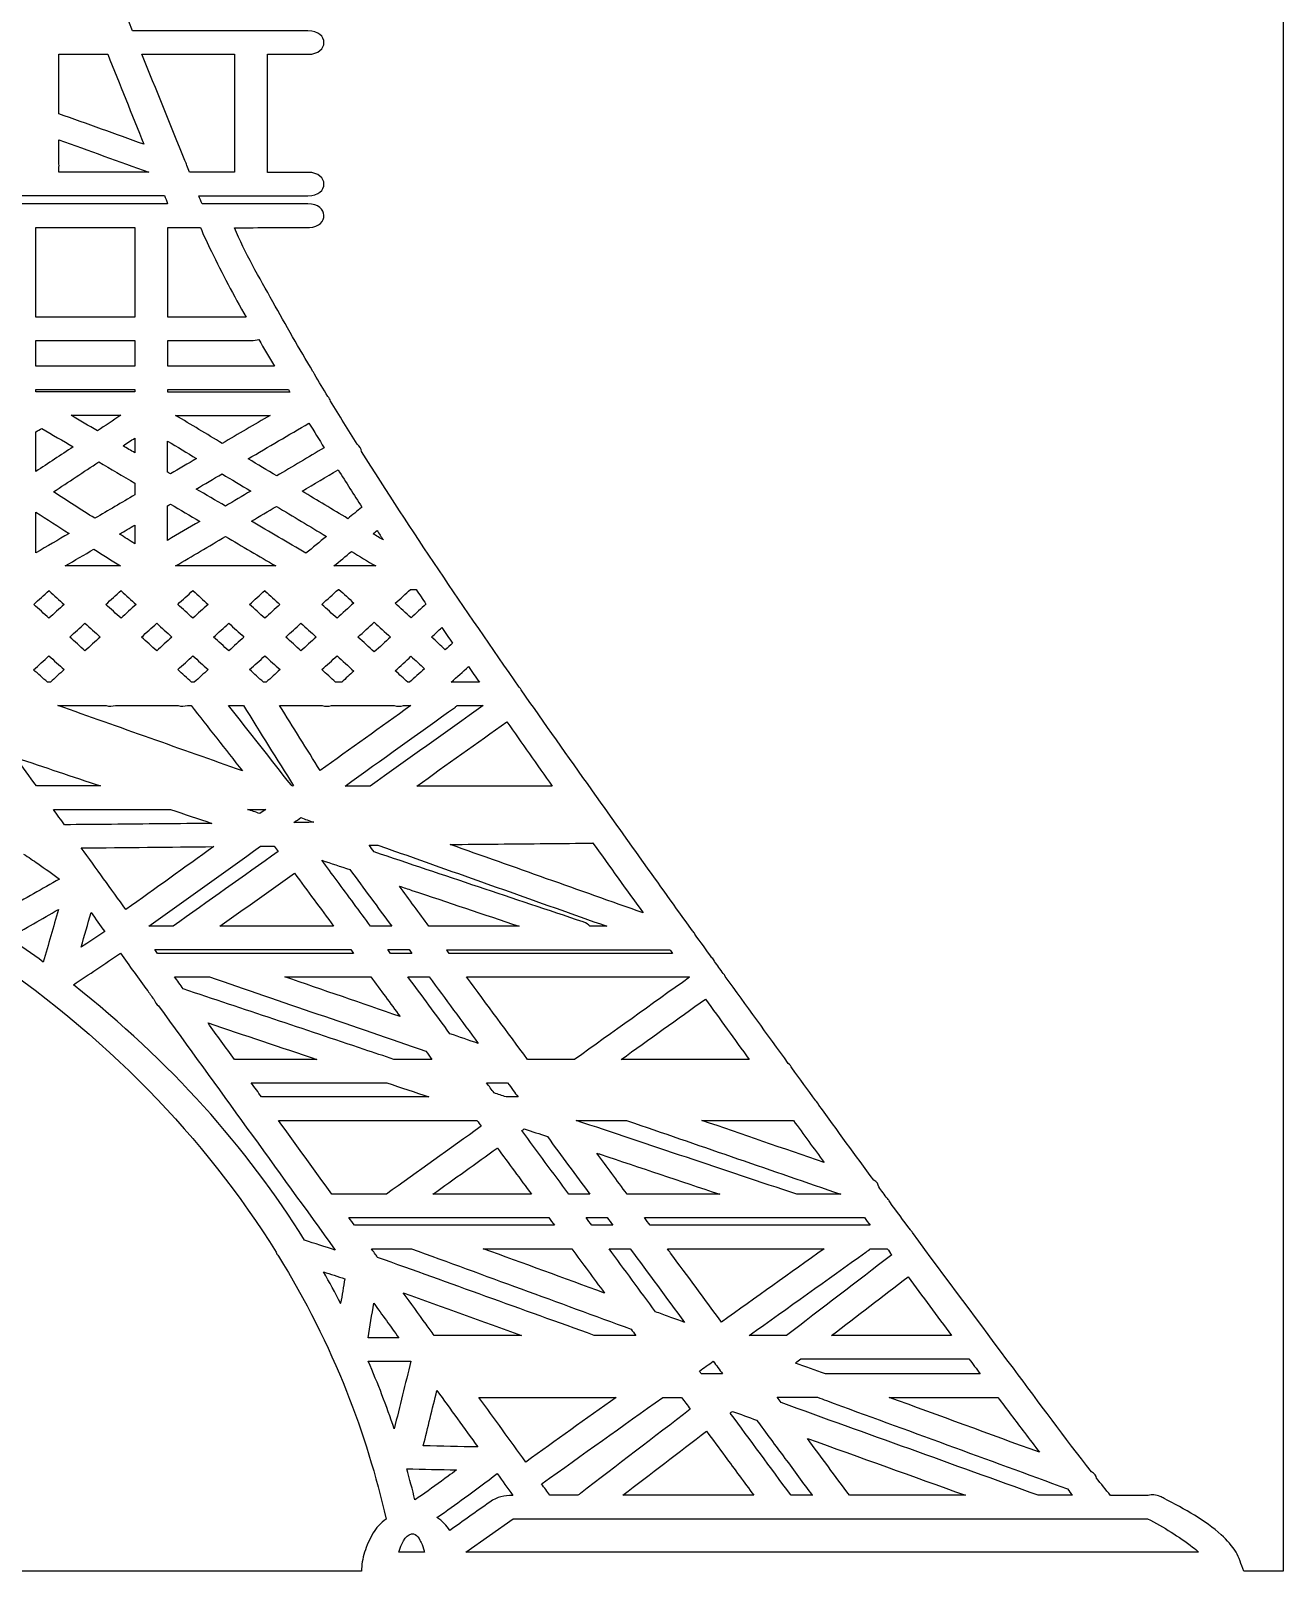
# Model space of a CAD drawing. Header units: millimetres. Extents: x 12.1 to 56.7, y 223.2 to 289.8.
# Drawn here: x 43.96 to 56.72, y 223.18 to 238.88 of the extents above; entities that cross this region are included whole.
import ezdxf

# ---------------------------------------------------------------- set-up
doc = ezdxf.new("R2010")
doc.units = ezdxf.units.MM
doc.layers.get('0').update_dxf_attribs({"linetype": 'CONTINUOUS'})

msp = doc.modelspace()

# ---------------------------------------------------------------- linework, layer by layer
at = {"color": 7}
for p, q in [((56.724161, 289.84742), (56.724161, 223.184207)), ((46.788186, 238.882932), (45.00119, 238.882932)), ((44.250353, 238.038303), (44.250353, 238.645025)), ((44.250353, 238.645025), (44.513104, 238.645025)), ((44.513104, 238.645025), (44.74744, 238.645025)), ((44.74744, 238.645025), (44.74744, 238.645025)), ((45.096107, 238.644732), (46.038995, 238.644732)), ((45.096107, 238.644732), (45.096107, 238.644732)), ((46.038995, 238.644732), (46.039566, 238.645067)), ((46.039566, 238.645067), (46.039566, 237.442056)), ((46.37641, 237.441048), (46.37641, 238.644081)), ((46.37641, 238.644081), (46.788186, 238.644081)), ((44.249815, 237.525354), (44.249815, 237.772266)), ((44.249815, 237.772266), (44.249815, 237.772266)), ((44.249815, 237.443106), (44.249815, 237.493655)), ((45.167009, 237.443106), (44.249815, 237.443106)), ((46.039566, 237.442056), (45.579861, 237.442056)), ((46.788186, 237.441048), (46.37641, 237.441048)), ((43.060903, 237.204569), (44.512566, 237.204569)), ((45.358354, 237.121901), (43.094355, 237.121901)), ((44.512566, 237.204569), (45.325439, 237.204569)), ((44.512566, 237.204569), (44.512566, 237.204569)), ((45.676289, 237.202533), (46.788186, 237.202533)), ((46.788186, 237.119886), (45.70917, 237.119886)), ((44.01605, 236.878515), (44.490231, 236.878515)), ((44.01605, 236.865605), (44.01605, 236.878515)), ((44.01605, 236.878515), (44.01605, 236.878515)), ((44.01605, 235.965241), (44.01605, 236.865605)), ((44.490231, 236.878515), (45.024735, 236.878515)), ((45.024735, 236.878515), (45.024735, 235.965241)), ((45.361142, 236.864954), (45.361142, 236.877843)), ((45.361142, 236.877843), (45.692545, 236.877843)), ((45.361142, 235.96459), (45.361142, 236.864954)), ((45.692545, 236.877843), (45.692545, 236.877486)), ((45.804155, 236.636179), (45.804155, 236.636179)), ((45.024735, 235.965241), (44.01605, 235.965241)), ((46.157288, 235.96459), (45.361142, 235.96459)), ((44.016083, 235.72641), (44.58404, 235.72641)), ((44.016083, 235.465559), (44.016083, 235.72641)), ((44.016083, 235.72641), (44.016083, 235.72641)), ((44.58404, 235.72641), (45.024768, 235.72641)), ((45.024768, 235.72641), (45.024768, 235.465559)), ((45.361646, 235.725759), (46.207467, 235.725759)), ((45.361646, 235.464908), (45.361646, 235.725759)), ((45.361646, 235.725759), (45.361646, 235.725759)), ((46.286094, 235.739006), (46.286195, 235.738628)), ((45.024768, 235.465559), (44.016083, 235.465559)), ((46.446808, 235.464908), (45.361646, 235.464908)), ((44.01605, 235.203028), (44.01605, 235.227421)), ((44.01605, 235.227421), (44.657024, 235.227421)), ((45.024735, 235.203028), (44.01605, 235.203028)), ((44.657024, 235.227421), (45.024735, 235.227421)), ((44.657024, 235.227421), (44.657024, 235.227421)), ((45.024735, 235.227421), (45.024735, 235.203028)), ((45.361713, 235.226686), (46.590225, 235.226686)), ((45.361713, 235.202293), (45.361713, 235.226686)), ((45.361713, 235.226686), (45.361713, 235.226686)), ((46.604768, 235.202293), (45.361713, 235.202293)), ((44.373617, 234.964869), (44.492448, 234.964869)), ((44.492448, 234.964869), (44.881352, 234.964869)), ((44.492448, 234.964869), (44.492448, 234.964869)), ((45.439232, 234.964491), (46.403313, 234.964491)), ((45.439232, 234.964491), (45.439232, 234.964491)), ((46.798363, 234.884972), (46.798363, 234.884972)), ((44.015949, 234.391881), (44.015949, 234.797412)), ((44.076876, 234.83058), (44.076876, 234.83058)), ((44.643086, 234.806859), (44.642548, 234.806859)), ((45.024164, 234.733281), (45.024164, 234.582303)), ((44.903653, 234.653426), (44.903653, 234.653426)), ((45.358388, 234.384639), (45.358388, 234.701624)), ((45.358388, 234.701624), (45.358388, 234.701624)), ((47.095138, 234.40899), (47.095138, 234.40899)), ((45.024164, 234.274072), (45.024164, 234.154478)), ((45.912338, 234.368223), (45.912338, 234.368223)), ((44.194565, 234.184119), (44.194565, 234.184119)), ((44.015512, 233.562702), (44.015512, 233.977638)), ((44.015512, 233.977638), (44.015512, 233.977638)), ((45.358388, 233.690336), (45.358388, 234.043239)), ((45.386231, 234.059614), (45.386231, 234.059614)), ((46.466389, 234.036942), (46.466389, 234.036942)), ((45.024164, 233.845827), (45.024164, 233.682275)), ((45.024164, 233.845827), (45.024164, 233.845827)), ((47.491834, 233.791813), (47.491834, 233.791813)), ((45.024164, 233.682275), (45.024164, 233.65509)), ((45.947537, 233.730411), (45.947537, 233.730411)), ((44.496411, 233.429128), (44.313966, 233.429128)), ((44.313966, 233.429128), (44.313966, 233.429128)), ((44.496948, 233.429128), (44.496411, 233.429128)), ((44.876347, 233.429128), (44.496948, 233.429128)), ((46.459672, 233.429128), (45.439769, 233.429128)), ((47.477895, 233.429128), (47.05218, 233.429128)), ((47.05218, 233.429128), (47.05218, 233.429128)), ((44.15332, 233.174238), (44.15332, 233.174238)), ((46.352597, 233.174238), (46.352597, 233.174238)), ((47.097892, 233.190654), (47.104072, 233.190654)), ((47.097892, 233.190654), (47.097892, 233.190654)), ((47.832675, 233.190318), (47.889639, 233.190318)), ((47.832675, 233.190318), (47.832675, 233.190318)), ((44.727859, 233.037557), (44.727859, 233.037557)), ((45.460459, 233.037892), (45.460459, 233.037892)), ((44.515892, 232.845749), (44.515892, 232.845749)), ((44.882628, 232.897537), (44.882628, 232.897537)), ((44.882628, 232.897537), (44.882628, 232.897537)), ((44.883031, 232.897348), (44.883031, 232.897348)), ((45.246711, 232.845413), (45.246711, 232.845413)), ((45.981024, 232.845413), (45.981024, 232.845413)), ((46.716848, 232.845749), (46.716848, 232.845749)), ((47.463923, 232.856539), (47.463923, 232.856539)), ((48.151852, 232.801833), (48.151852, 232.801833)), ((44.148819, 232.513439), (44.148819, 232.513439)), ((45.615765, 232.51325), (45.615765, 232.51325)), ((46.348667, 232.513082), (46.348667, 232.513082)), ((47.084021, 232.513439), (47.084021, 232.513439)), ((47.837377, 232.509493), (47.837377, 232.509493)), ((48.423537, 232.404657), (48.423537, 232.404657)), ((44.163362, 232.245639), (44.133772, 232.245639)), ((45.630073, 232.245639), (45.601625, 232.245639)), ((46.334728, 232.245303), (46.334191, 232.245303)), ((46.362673, 232.245303), (46.334728, 232.245303)), ((47.131983, 232.245639), (47.069511, 232.245639)), ((47.823203, 232.245324), (47.804831, 232.245324)), ((48.534039, 232.244925), (48.247273, 232.244925)), ((44.240881, 232.007145), (44.731251, 232.007145)), ((44.825597, 232.007145), (45.464388, 232.007145)), ((45.559238, 232.007145), (45.596654, 232.007145)), ((45.596654, 232.007145), (45.596654, 232.007145)), ((45.979848, 232.006767), (46.129948, 232.006767)), ((46.129948, 232.006767), (46.129948, 232.006767)), ((46.499338, 232.006431), (46.933954, 232.006431)), ((47.028804, 232.006431), (47.667595, 232.006431)), ((47.028804, 232.006431), (47.028804, 232.006431)), ((47.76184, 232.006431), (47.836067, 232.006431)), ((48.30867, 232.006116), (48.572563, 232.006116)), ((48.814591, 231.841179), (48.814591, 231.841179)), ((44.528789, 231.186993), (44.021625, 231.186993)), ((44.67496, 231.186993), (44.528789, 231.186993)), ((46.623073, 231.186951), (46.623073, 231.186951)), ((47.422107, 231.1863), (47.16604, 231.1863)), ((47.16604, 231.1863), (47.16604, 231.1863)), ((47.422746, 231.1863), (47.422107, 231.1863)), ((49.27658, 231.1863), (47.896255, 231.1863)), ((44.194565, 230.947427), (45.387407, 230.947427)), ((44.194565, 230.947427), (44.194565, 230.947427)), ((46.170689, 230.948477), (46.357064, 230.948477)), ((46.170689, 230.948477), (46.170689, 230.948477)), ((46.645475, 230.814902), (46.645475, 230.814902)), ((44.478543, 230.555793), (44.478543, 230.555793)), ((46.305676, 230.572881), (46.30628, 230.573259)), ((47.461035, 230.515236), (47.461035, 230.515236)), ((47.461035, 230.515236), (47.461035, 230.515236)), ((47.461136, 230.515383), (47.461136, 230.515383)), ((47.727816, 230.503858), (47.727816, 230.503858)), ((49.691715, 230.604684), (49.692253, 230.604684)), ((49.692253, 230.604684), (49.691715, 230.604684)), ((49.691715, 230.604642), (49.691715, 230.604642)), ((46.928849, 230.430993), (46.928849, 230.430993)), ((46.650043, 230.29872), (46.650043, 230.29872)), ((47.847218, 230.123413), (47.847218, 230.123413)), ((44.578431, 229.896443), (44.578431, 229.896443)), ((45.414109, 229.757242), (45.167479, 229.757242)), ((47.049393, 229.757305), (45.891178, 229.757305)), ((47.641397, 229.757284), (47.426541, 229.757284)), ((48.940173, 229.757284), (48.020729, 229.757284)), ((49.833923, 229.757284), (49.66095, 229.757284)), ((45.226693, 229.519104), (45.478361, 229.519104)), ((45.753976, 229.480751), (45.254033, 229.480751)), ((45.478361, 229.519104), (45.478898, 229.519104)), ((45.501233, 229.519104), (47.223474, 229.519104)), ((45.501233, 229.519104), (45.501233, 229.519104)), ((47.251385, 229.480751), (45.753976, 229.480751)), ((47.602302, 229.519104), (47.817695, 229.519104)), ((47.602302, 229.519104), (47.602302, 229.519104)), ((47.845606, 229.480751), (47.630246, 229.480751)), ((48.200352, 229.518433), (49.974518, 229.518433)), ((48.200352, 229.518433), (48.200352, 229.518433)), ((50.501263, 229.480079), (48.228263, 229.480079)), ((49.974518, 229.518433), (50.473822, 229.518433)), ((45.428182, 229.242949), (45.78464, 229.242949)), ((45.78464, 229.242949), (45.78464, 229.242949)), ((46.551197, 229.242236), (47.427717, 229.242236)), ((46.551197, 229.242236), (46.551197, 229.242236)), ((47.806578, 229.241879), (47.806511, 229.242236)), ((47.806511, 229.242236), (48.021871, 229.242236)), ((48.021871, 229.242236), (48.021871, 229.242236)), ((48.404023, 229.241543), (50.173722, 229.241543)), ((50.173722, 229.241543), (50.673027, 229.241543)), ((50.173722, 229.241543), (50.173722, 229.241543)), ((44.397665, 229.159966), (44.397665, 229.159966)), ((45.769526, 228.771859), (45.769526, 228.771859)), ((46.543371, 228.400482), (46.037886, 228.400482)), ((46.878132, 228.400482), (46.543371, 228.400482)), ((49.504804, 228.399433), (49.026088, 228.399433)), ((51.282832, 228.39979), (49.97838, 228.39979)), ((49.97838, 228.39979), (49.97838, 228.39979)), ((46.210826, 228.161631), (47.591117, 228.161631)), ((47.591117, 228.161631), (47.591117, 228.161631)), ((48.607762, 228.160917), (48.82245, 228.160917)), ((46.831245, 228.018295), (46.31461, 228.018295)), ((48.020729, 228.018295), (46.831245, 228.018295)), ((48.929055, 228.017623), (48.806866, 228.017623)), ((48.87938, 228.083875), (48.87938, 228.083875)), ((46.487583, 227.778708), (48.509453, 227.778708)), ((46.487583, 227.778708), (46.487583, 227.778708)), ((48.992031, 227.692954), (48.992031, 227.692954)), ((49.51928, 227.778708), (50.033127, 227.778708)), ((50.033127, 227.778708), (50.033127, 227.778708)), ((50.800825, 227.778771), (51.276686, 227.778771)), ((51.276686, 227.778771), (51.733637, 227.778771)), ((51.733637, 227.778771), (51.733637, 227.778771)), ((48.716987, 227.49699), (48.717558, 227.49699)), ((49.765876, 227.433488), (49.765876, 227.433488)), ((47.031827, 227.026635), (47.032129, 227.026236)), ((47.032129, 227.026236), (47.031827, 227.026635)), ((47.58665, 227.026551), (47.549268, 227.026551)), ((49.065116, 227.026257), (48.059757, 227.026257)), ((49.66095, 227.026572), (49.445657, 227.026572)), ((50.039811, 227.026551), (50.03924, 227.026551)), ((50.03924, 227.026551), (50.039811, 227.026551)), ((52.217894, 227.026236), (51.768198, 227.026236)), ((47.205001, 226.787699), (47.205639, 226.787699)), ((47.205639, 226.787699), (47.651406, 226.787699)), ((47.780246, 226.709586), (47.261965, 226.709586)), ((47.677033, 226.787699), (49.241952, 226.787699)), ((49.299419, 226.709586), (47.780246, 226.709586)), ((49.621384, 226.787699), (49.83671, 226.787699)), ((49.621384, 226.787699), (49.621384, 226.787699)), ((49.894782, 226.709586), (49.679389, 226.709586)), ((50.216109, 226.787384), (51.942313, 226.787384)), ((50.216109, 226.787384), (50.216109, 226.787384)), ((52.514736, 226.709272), (50.273644, 226.709272)), ((51.942313, 226.787384), (52.457874, 226.787384)), ((52.515341, 226.709272), (52.514736, 226.709272)), ((47.433796, 226.471113), (47.841609, 226.471113)), ((47.841609, 226.471113), (47.841609, 226.471113)), ((48.574175, 226.471113), (49.475214, 226.471113)), ((49.475214, 226.471113), (49.475214, 226.471113)), ((49.855183, 226.471113), (50.070577, 226.471113)), ((49.855183, 226.471113), (49.855183, 226.471113)), ((50.449908, 226.471134), (52.047205, 226.471134)), ((50.449908, 226.471134), (50.449908, 226.471134)), ((52.516886, 226.470735), (52.690464, 226.470735)), ((46.94618, 226.23499), (46.94618, 226.23499)), ((52.902465, 226.184126), (52.902465, 226.184126)), ((47.75959, 226.021267), (47.75959, 226.021267)), ((47.120765, 225.91387), (47.120933, 225.91473)), ((47.121369, 225.91387), (47.120765, 225.91387)), ((47.120933, 225.91473), (47.121369, 225.91387)), ((47.120933, 225.91473), (47.120933, 225.91473)), ((47.458885, 225.915633), (47.458885, 225.915633)), ((50.079948, 225.651276), (50.080586, 225.651276)), ((51.002247, 225.72351), (51.001642, 225.723489)), ((47.714382, 225.562394), (47.399739, 225.562394)), ((48.606553, 225.587144), (48.073158, 225.587144)), ((48.964725, 225.587144), (48.606553, 225.587144)), ((50.127406, 225.587123), (49.705654, 225.587123)), ((51.664448, 225.586808), (51.284445, 225.586808)), ((51.284445, 225.586808), (51.284445, 225.586808)), ((53.345444, 225.586808), (52.123011, 225.586808)), ((47.40256, 225.323479), (47.836067, 225.323479)), ((47.40256, 225.323479), (47.40256, 225.323479)), ((51.811189, 225.348271), (52.985559, 225.348271)), ((52.985559, 225.348271), (53.522884, 225.348271)), ((52.985559, 225.348271), (52.985559, 225.348271)), ((50.775702, 225.22343), (50.775702, 225.22343)), ((51.012255, 225.194817), (50.796929, 225.194817)), ((53.637516, 225.194502), (52.059431, 225.194502)), ((53.637516, 225.194502), (53.638322, 225.194502)), ((53.637785, 225.194166), (53.637516, 225.194502)), ((53.637516, 225.194502), (53.637516, 225.194502)), ((53.638322, 225.194502), (53.637785, 225.194166)), ((48.102177, 225.025723), (48.102177, 225.025723)), ((48.530109, 224.955965), (49.928235, 224.955965)), ((48.530109, 224.955965), (48.530109, 224.955965)), ((50.402484, 224.955965), (50.593829, 224.955965)), ((50.402484, 224.955965), (50.402484, 224.955965)), ((51.568523, 224.956322), (51.979124, 224.956322)), ((52.07122, 224.922524), (52.07122, 224.922524)), ((52.710481, 224.955944), (53.279009, 224.955944)), ((52.710481, 224.955944), (52.710481, 224.955944)), ((53.279009, 224.955944), (53.817979, 224.955944)), ((50.848788, 224.610766), (50.848788, 224.610766)), ((51.875945, 224.538217), (51.875945, 224.538217)), ((47.793714, 224.227886), (47.793714, 224.227886)), ((51.647654, 224.334233), (51.647654, 224.334233)), ((48.715375, 224.178743), (48.715375, 224.178743)), ((49.538861, 223.95763), (49.252633, 223.95763)), ((50.397983, 223.95763), (49.99635, 223.95763)), ((51.330257, 223.95763), (50.397983, 223.95763)), ((51.924982, 223.95763), (51.709051, 223.95763)), ((51.925184, 223.957672), (51.925486, 223.957294)), ((51.925486, 223.957294), (51.925184, 223.957672)), ((53.487181, 223.95763), (52.304381, 223.95763)), ((54.577851, 223.95763), (54.229185, 223.95763)), ((55.349479, 223.956559), (54.964539, 223.956559)), ((48.395627, 223.3774), (48.877096, 223.718778)), ((48.877096, 223.718778), (49.113717, 223.718778)), ((48.877096, 223.718778), (48.877096, 223.718778)), ((49.156104, 223.718778), (49.587999, 223.718778)), ((49.64822, 223.718778), (52.171108, 223.718778)), ((52.206844, 223.718778), (53.806895, 223.718778)), ((53.806895, 223.718778), (55.342258, 223.718778)), ((47.97552, 223.3774), (47.712769, 223.3774)), ((55.862218, 223.377421), (48.395627, 223.3774)), ((47.333404, 223.184228), (21.54329, 223.184228)), ((56.724161, 223.184207), (56.32189, 223.184207))]:
    msp.add_line(p, q, dxfattribs=at)
for points in [[(45.00119, 238.882932), (44.791977, 239.400752), (44.581655, 239.918592), (44.36962, 240.436055)], [(46.788186, 238.644081), (47.005226, 238.644081), (47.005226, 238.882932), (46.788186, 238.882932)], [(44.74744, 238.645025), (44.870705, 238.339229), (44.993465, 238.033412), (45.116192, 237.727259)], [(45.531831, 237.5606), (45.38734, 237.922194), (45.242244, 238.283473), (45.096107, 238.644732)], [(45.116192, 237.727259), (44.827814, 237.830835), (44.538764, 237.934391), (44.250353, 238.038303)], [(44.249815, 237.772266), (44.555558, 237.66277), (44.861233, 237.552938), (45.167009, 237.443106)], [(45.552487, 237.509672), (45.552487, 237.527474), (45.546341, 237.544919), (45.531831, 237.5606)], [(44.249815, 237.493655), (44.251998, 237.504109), (44.251998, 237.514942), (44.249815, 237.525354)], [(45.579861, 237.442056), (45.570926, 237.464392), (45.561992, 237.4874), (45.552487, 237.509672)], [(46.788186, 237.202533), (47.005226, 237.202533), (47.005226, 237.441048), (46.788186, 237.441048)], [(45.325439, 237.204569), (45.336019, 237.177006), (45.347203, 237.149464), (45.358354, 237.121901)], [(45.70917, 237.119886), (45.69802, 237.147428), (45.686835, 237.17497), (45.676289, 237.202533)], [(46.802159, 236.879628), (47.004688, 236.889746), (47.000188, 237.119886), (46.788186, 237.119886)], [(45.692545, 236.877486), (45.724889, 236.795889), (45.765664, 236.715698), (45.804155, 236.636179)], [(46.04007, 236.876458), (46.29392, 236.877507), (46.547771, 236.878557), (46.802159, 236.879628)], [(46.429477, 236.122894), (46.29392, 236.3684), (46.143282, 236.619826), (46.04007, 236.876458)], [(45.804155, 236.636179), (45.912876, 236.410238), (46.032311, 236.186354), (46.157288, 235.96459)], [(46.838433, 235.409824), (46.698341, 235.646954), (46.561676, 235.884378), (46.429477, 236.122894)], [(46.207467, 235.725759), (46.238132, 235.725759), (46.264397, 235.73063), (46.286094, 235.739006)], [(46.286195, 235.738628), (46.339162, 235.646912), (46.39327, 235.556246), (46.446808, 235.464908)], [(46.854588, 235.382597), (46.850658, 235.392022), (46.845654, 235.401448), (46.838433, 235.409824)], [(46.989608, 235.156298), (46.943862, 235.231619), (46.899191, 235.306919), (46.854588, 235.382597)], [(46.590225, 235.226686), (46.594759, 235.218688), (46.59973, 235.210333), (46.604768, 235.202293)], [(47.017518, 235.109926), (47.01248, 235.126678), (47.003546, 235.142695), (46.989608, 235.156298)], [(47.288666, 234.669842), (47.197175, 234.815949), (47.106793, 234.963084), (47.017518, 235.109926)], [(44.642548, 234.806859), (44.552736, 234.859172), (44.462891, 234.912157), (44.373617, 234.964869)], [(44.881352, 234.964869), (44.801549, 234.91222), (44.722351, 234.859571), (44.643086, 234.806859)], [(45.915126, 234.678218), (45.756092, 234.773754), (45.597695, 234.869311), (45.439232, 234.964491)], [(46.403313, 234.964491), (46.240349, 234.869311), (46.077486, 234.773754), (45.915126, 234.678218)], [(46.178482, 234.521635), (46.385545, 234.642971), (46.591904, 234.763993), (46.798363, 234.884972)], [(46.798363, 234.884972), (46.850255, 234.801611), (46.90161, 234.717578), (46.953434, 234.634259)], [(44.015949, 234.797412), (44.036639, 234.80858), (44.05669, 234.819748), (44.076876, 234.83058)], [(44.076876, 234.83058), (44.18338, 234.76817), (44.289381, 234.705739), (44.395952, 234.643328)], [(44.903653, 234.653426), (44.94379, 234.680296), (44.984598, 234.706788), (45.024164, 234.733281)], [(44.395952, 234.643328), (44.269296, 234.559631), (44.142639, 234.475578), (44.015949, 234.391881)], [(45.024164, 234.582303), (44.983994, 234.606025), (44.943253, 234.629725), (44.903653, 234.653426)], [(45.358388, 234.701624), (45.456563, 234.642656), (45.554737, 234.583416), (45.652946, 234.524427)], [(46.953434, 234.634259), (46.791646, 234.538723), (46.630395, 234.442473), (46.469177, 234.346936)], [(47.334412, 234.596599), (47.33327, 234.623113), (47.315402, 234.648891), (47.288666, 234.669842)], [(48.940643, 232.195404), (48.386054, 232.989064), (47.84265, 233.787237), (47.334412, 234.596599)], [(44.194565, 234.184119), (44.34799, 234.285933), (44.502557, 234.387746), (44.656856, 234.489727)], [(44.656856, 234.489727), (44.778911, 234.417975), (44.901571, 234.345824), (45.024164, 234.274072)], [(45.652946, 234.524427), (45.564209, 234.472471), (45.474968, 234.420158), (45.38687, 234.367887)], [(46.469177, 234.346936), (46.372144, 234.405169), (46.275582, 234.463402), (46.178482, 234.521635)], [(46.728536, 234.191404), (46.850692, 234.263933), (46.97352, 234.336482), (47.095138, 234.40899)], [(47.095138, 234.40899), (47.175512, 234.282406), (47.256356, 234.155486), (47.337838, 234.029238)], [(45.38687, 234.367887), (45.377398, 234.37345), (45.367859, 234.379013), (45.358388, 234.384639)], [(45.649016, 234.21374), (45.736611, 234.265003), (45.824743, 234.316623), (45.912338, 234.368223)], [(45.912338, 234.368223), (46.009438, 234.30999), (46.107076, 234.2514), (46.204176, 234.192495)], [(44.61635, 233.915291), (44.475755, 234.004529), (44.33516, 234.094503), (44.194565, 234.184119)], [(45.024164, 234.154478), (44.888573, 234.074644), (44.752478, 233.995125), (44.61635, 233.915291)], [(45.946395, 234.039398), (45.847112, 234.097631), (45.748367, 234.155528), (45.649016, 234.21374)], [(46.204176, 234.192495), (46.11826, 234.141589), (46.032311, 234.090325), (45.946395, 234.039398)], [(47.194388, 233.911386), (47.039283, 234.004844), (46.883674, 234.097967), (46.728536, 234.191404)], [(44.015512, 233.977638), (44.128734, 233.905466), (44.24199, 233.83363), (44.354708, 233.761458)], [(45.358388, 234.043239), (45.367322, 234.048467), (45.377398, 234.054386), (45.386231, 234.059614)], [(45.386231, 234.059614), (45.486119, 234.001381), (45.58547, 233.942791), (45.684719, 233.884243)], [(46.211397, 233.885251), (46.296741, 233.935842), (46.381582, 233.986413), (46.466389, 234.036942)], [(46.466389, 234.036942), (46.636004, 233.935108), (46.805585, 233.833315), (46.975232, 233.731124)], [(47.333337, 234.02611), (47.287021, 233.988092), (47.240738, 233.949403), (47.194388, 233.911386)], [(47.337838, 234.029238), (47.336696, 234.02823), (47.335084, 234.02718), (47.333337, 234.02611)], [(44.868488, 233.754804), (44.92038, 233.785117), (44.972272, 233.815829), (45.024164, 233.845827)], [(45.684719, 233.884243), (45.57536, 233.819691), (45.466572, 233.755224), (45.358388, 233.690336)], [(46.767094, 233.558861), (46.581828, 233.668), (46.396092, 233.776426), (46.211397, 233.885251)], [(47.450589, 233.757659), (47.464394, 233.768995), (47.478164, 233.780394), (47.491834, 233.791813)], [(47.491834, 233.791813), (47.513027, 233.75938), (47.534288, 233.726611), (47.556019, 233.694178)], [(44.354708, 233.761458), (44.24199, 233.695563), (44.128734, 233.62929), (44.015512, 233.562702)], [(45.024164, 233.65509), (44.972272, 233.688195), (44.919842, 233.721342), (44.868488, 233.754804)], [(45.439769, 233.429128), (45.60888, 233.529555), (45.777889, 233.629983), (45.947537, 233.730411)], [(45.947537, 233.730411), (46.11826, 233.629983), (46.288949, 233.529555), (46.459672, 233.429128)], [(46.975232, 233.731124), (46.90601, 233.673584), (46.836249, 233.616044), (46.767094, 233.558861)], [(47.556019, 233.694178), (47.520887, 233.715065), (47.485721, 233.736352), (47.450589, 233.757659)], [(44.313966, 233.429128), (44.411604, 233.486647), (44.509241, 233.543851), (44.606879, 233.600699)], [(44.606879, 233.600699), (44.69669, 233.543536), (44.786536, 233.486353), (44.876347, 233.429128)], [(47.05218, 233.429128), (47.111898, 233.478649), (47.171582, 233.527813), (47.231266, 233.577355)], [(47.231266, 233.577355), (47.313286, 233.527813), (47.395305, 233.478313), (47.477895, 233.429128)], [(43.993714, 233.037557), (44.045606, 233.084286), (44.097498, 233.131351), (44.149424, 233.178416)], [(44.149424, 233.178416), (44.150499, 233.17703), (44.151573, 233.175624), (44.15332, 233.174238)], [(44.15332, 233.174238), (44.203566, 233.128894), (44.253711, 233.083236), (44.303958, 233.037557)], [(44.727859, 233.037557), (44.779751, 233.084286), (44.831106, 233.131351), (44.883031, 233.178416)], [(44.883031, 233.178416), (44.884106, 233.17703), (44.885248, 233.175624), (44.886961, 233.174238)], [(44.886961, 233.174238), (44.937173, 233.128894), (44.987352, 233.083236), (45.037027, 233.037557)], [(45.460459, 233.037892), (45.512317, 233.084621), (45.563672, 233.131686), (45.615564, 233.178772)], [(45.615564, 233.178772), (45.616672, 233.177387), (45.61778, 233.175959), (45.619493, 233.174574)], [(45.619493, 233.174574), (45.669739, 233.12923), (45.719918, 233.083572), (45.770131, 233.037892)], [(46.193025, 233.037557), (46.244917, 233.084286), (46.296238, 233.131351), (46.34813, 233.178416)], [(46.34813, 233.178416), (46.349272, 233.17703), (46.350884, 233.175624), (46.352597, 233.174238)], [(46.352597, 233.174238), (46.402843, 233.128894), (46.453022, 233.083236), (46.502697, 233.037557)], [(46.928849, 233.037557), (46.985241, 233.08882), (47.041533, 233.139727), (47.097892, 233.190654)], [(47.104072, 233.190654), (47.154285, 233.144261), (47.203926, 233.097868), (47.254139, 233.051495)], [(47.677671, 233.049417), (47.729529, 233.096503), (47.781421, 233.143211), (47.832675, 233.190318)], [(47.889639, 233.190318), (47.923091, 233.140776), (47.956577, 233.091276), (47.990064, 233.041734)], [(44.148819, 232.897348), (44.097498, 232.944098), (44.045606, 232.991163), (43.993714, 233.037557)], [(44.303958, 233.037557), (44.252066, 232.991163), (44.200711, 232.944098), (44.148819, 232.897348)], [(44.883031, 232.897348), (44.831106, 232.944098), (44.779214, 232.991163), (44.727859, 233.037557)], [(45.037027, 233.037557), (44.985706, 232.991205), (44.933915, 232.944182), (44.883031, 232.897348)], [(45.615026, 232.897705), (45.563739, 232.944371), (45.51188, 232.991373), (45.460459, 233.037892)], [(45.770131, 233.037892), (45.718239, 232.991499), (45.666918, 232.944434), (45.615026, 232.897705)], [(46.34813, 232.897348), (46.296238, 232.944098), (46.244917, 232.991163), (46.193025, 233.037557)], [(46.502697, 233.037557), (46.451376, 232.991163), (46.399484, 232.944098), (46.34813, 232.897348)], [(47.083954, 232.897348), (47.032633, 232.944098), (46.980741, 232.991163), (46.928849, 233.037557)], [(47.254139, 233.051495), (47.197209, 233.000253), (47.140346, 232.948612), (47.083954, 232.897348)], [(47.837747, 232.900161), (47.784175, 232.949682), (47.731175, 232.999539), (47.677671, 233.049417)], [(47.990064, 233.041734), (47.939247, 232.994333), (47.888463, 232.947226), (47.837747, 232.900161)], [(44.361324, 232.705226), (44.412679, 232.751955), (44.464571, 232.798684), (44.515892, 232.845749)], [(44.515892, 232.845749), (44.567783, 232.79902), (44.619138, 232.752291), (44.67103, 232.705226)], [(45.091606, 232.70489), (45.143498, 232.751619), (45.194853, 232.798348), (45.246711, 232.845413)], [(45.246711, 232.845413), (45.298066, 232.798684), (45.349958, 232.751955), (45.401312, 232.70489)], [(45.826456, 232.70489), (45.877777, 232.751619), (45.929669, 232.798348), (45.981024, 232.845413)], [(45.981024, 232.845413), (46.032916, 232.798684), (46.084237, 232.751955), (46.136128, 232.70489)], [(46.561709, 232.705226), (46.613601, 232.751955), (46.664956, 232.798684), (46.716848, 232.845749)], [(46.716848, 232.845749), (46.768169, 232.79902), (46.82006, 232.752291), (46.871952, 232.705226)], [(47.29713, 232.70489), (47.352885, 232.755461), (47.408706, 232.80601), (47.463923, 232.856539)], [(47.463923, 232.856539), (47.518569, 232.805989), (47.572678, 232.755419), (47.627391, 232.70489)], [(44.515892, 232.565039), (44.464571, 232.611768), (44.412679, 232.658497), (44.361324, 232.705226)], [(44.67103, 232.705226), (44.619138, 232.658497), (44.567783, 232.611768), (44.515892, 232.565039)], [(45.246711, 232.564682), (45.194853, 232.611432), (45.143498, 232.658161), (45.091606, 232.70489)], [(45.401312, 232.70489), (45.349958, 232.658161), (45.298066, 232.611432), (45.246711, 232.564682)], [(45.981024, 232.564682), (45.929669, 232.611432), (45.877777, 232.658161), (45.826456, 232.70489)], [(46.136128, 232.70489), (46.084237, 232.658161), (46.032916, 232.611432), (45.981024, 232.564682)], [(46.716848, 232.565039), (46.664956, 232.611768), (46.613601, 232.658497), (46.561709, 232.705226)], [(46.871952, 232.705226), (46.82006, 232.658497), (46.768169, 232.611768), (46.716848, 232.565039)], [(47.463923, 232.553199), (47.408169, 232.60377), (47.352314, 232.654361), (47.29713, 232.70489)], [(47.627391, 232.70489), (47.573316, 232.654655), (47.51867, 232.603749), (47.463923, 232.553199)], [(48.047531, 232.704911), (48.082025, 232.737239), (48.116485, 232.76961), (48.151852, 232.801833)], [(48.187051, 232.574842), (48.140701, 232.618401), (48.093881, 232.661688), (48.047531, 232.704911)], [(48.151852, 232.801833), (48.187589, 232.748491), (48.2244, 232.695129), (48.261211, 232.642123)], [(43.992035, 232.370838), (44.044498, 232.418239), (44.096927, 232.466017), (44.148819, 232.513439)], [(44.148819, 232.513439), (44.200711, 232.46671), (44.252066, 232.419624), (44.303958, 232.372895)], [(45.460996, 232.372895), (45.512922, 232.419624), (45.564209, 232.466353), (45.615765, 232.51325)], [(45.615765, 232.51325), (45.66759, 232.466605), (45.718844, 232.419582), (45.770668, 232.372895)], [(46.193562, 232.372559), (46.244917, 232.419288), (46.296775, 232.466017), (46.348667, 232.513082)], [(46.348667, 232.513082), (46.400021, 232.466353), (46.451913, 232.419288), (46.503234, 232.372559)], [(46.928882, 232.372895), (46.980774, 232.419624), (47.0327, 232.466353), (47.084021, 232.513439)], [(47.084021, 232.513439), (47.140951, 232.46184), (47.197847, 232.410577), (47.254139, 232.358935)], [(48.261211, 232.642123), (48.236727, 232.619451), (48.211536, 232.597472), (48.187051, 232.574842)], [(44.133772, 232.245639), (44.086918, 232.287477), (44.038923, 232.329), (43.992035, 232.370838)], [(44.303958, 232.372895), (44.257104, 232.330721), (44.21025, 232.287834), (44.163362, 232.245639)], [(45.601625, 232.245639), (45.554737, 232.287834), (45.507917, 232.330721), (45.460996, 232.372895)], [(45.770668, 232.372895), (45.723848, 232.330721), (45.676961, 232.287834), (45.630073, 232.245639)], [(46.334191, 232.245303), (46.286766, 232.287477), (46.240483, 232.330365), (46.193562, 232.372559)], [(46.503234, 232.372559), (46.456414, 232.330365), (46.409527, 232.287477), (46.362673, 232.245303)], [(47.069511, 232.245639), (47.022657, 232.287834), (46.975803, 232.330721), (46.928882, 232.372895)], [(47.254139, 232.358935), (47.213431, 232.32096), (47.17269, 232.283279), (47.131983, 232.245639)], [(47.677671, 232.360741), (47.731175, 232.410283), (47.784175, 232.460119), (47.837377, 232.509493)], [(47.804831, 232.245324), (47.762445, 232.283677), (47.719487, 232.322366), (47.677671, 232.360741)], [(47.974412, 232.382342), (47.923629, 232.336326), (47.874021, 232.291004), (47.823203, 232.245324)], [(47.837377, 232.509493), (47.883593, 232.466983), (47.928734, 232.424494), (47.974412, 232.382342)], [(48.247273, 232.244925), (48.30642, 232.298288), (48.365029, 232.351294), (48.423537, 232.404657)], [(48.423537, 232.404657), (48.460382, 232.351294), (48.497227, 232.298288), (48.534039, 232.244925)], [(48.960191, 232.16717), (48.95569, 232.177288), (48.94904, 232.186672), (48.940643, 232.195404)], [(49.679893, 231.147212), (49.438872, 231.486491), (49.198994, 231.826505), (48.960191, 232.16717)], [(46.119973, 231.341119), (45.493475, 231.562882), (44.866876, 231.785024), (44.240881, 232.007145)], [(44.731251, 232.007145), (44.762521, 231.998076), (44.79547, 231.999125), (44.825597, 232.007145)], [(45.464388, 232.007145), (45.496162, 231.998076), (45.528573, 231.999125), (45.559238, 232.007145)], [(45.596654, 232.007145), (45.771239, 231.785381), (45.945925, 231.563239), (46.119973, 231.341119)], [(46.615919, 231.197447), (46.403884, 231.466968), (46.191883, 231.736888), (45.979848, 232.006767)], [(46.129948, 232.006767), (46.300671, 231.73374), (46.47136, 231.460377), (46.642083, 231.186951)], [(46.91219, 231.344226), (46.774416, 231.564961), (46.637112, 231.785675), (46.499338, 232.006431)], [(47.836067, 232.006431), (47.528108, 231.785675), (47.220115, 231.564961), (46.91219, 231.344226)], [(46.933954, 232.006431), (46.965761, 231.997341), (46.998139, 231.998391), (47.028804, 232.006431)], [(47.16604, 231.1863), (47.540401, 231.454793), (47.915333, 231.723642), (48.289693, 231.99182)], [(48.572563, 232.006116), (48.189302, 231.733089), (47.806007, 231.459705), (47.422746, 231.1863)], [(47.667595, 232.006431), (47.698864, 231.997341), (47.731813, 231.998391), (47.76184, 232.006431)], [(48.289693, 231.99182), (48.29191, 231.993206), (48.293657, 231.994612), (48.295873, 231.995998)], [(48.295873, 231.995998), (48.30034, 231.999146), (48.30474, 232.002946), (48.30867, 232.006116)], [(47.896255, 231.1863), (48.202602, 231.4046), (48.508916, 231.622858), (48.814591, 231.841179)], [(48.814591, 231.841179), (48.967983, 231.622522), (49.121442, 231.404264), (49.27658, 231.1863)], [(43.812378, 231.476079), (44.100286, 231.379808), (44.387623, 231.283243), (44.67496, 231.186993)], [(44.021625, 231.186993), (43.951899, 231.283243), (43.882138, 231.379808), (43.812378, 231.476079)], [(46.623174, 231.186636), (46.620923, 231.190141), (46.618673, 231.193983), (46.615919, 231.197447)], [(46.642083, 231.186951), (46.635937, 231.186951), (46.629253, 231.186951), (46.623174, 231.186636)], [(50.704733, 229.711941), (50.361608, 230.190021), (50.020196, 230.668459), (49.679893, 231.147212)], [(44.307283, 230.79158), (44.269867, 230.843515), (44.231981, 230.895492), (44.194565, 230.947427)], [(45.387407, 230.947427), (45.528036, 230.900362), (45.669168, 230.85294), (45.80973, 230.805875)], [(46.297917, 230.905925), (46.255463, 230.920221), (46.213143, 230.934517), (46.170689, 230.948477)], [(46.357064, 230.948477), (46.336945, 230.934181), (46.317465, 230.920221), (46.297917, 230.905925)], [(44.786536, 230.796114), (44.626426, 230.794708), (44.466821, 230.793301), (44.307283, 230.79158)], [(45.80973, 230.805875), (45.468889, 230.80237), (45.127981, 230.799242), (44.786536, 230.796114)], [(46.645475, 230.814902), (46.668348, 230.831633), (46.691221, 230.847671), (46.714094, 230.864444)], [(46.848005, 230.817001), (46.780697, 230.816309), (46.713355, 230.815616), (46.645475, 230.814902)], [(46.714094, 230.864444), (46.758697, 230.848763), (46.803368, 230.832683), (46.848005, 230.817001)], [(43.891106, 230.493047), (43.94021, 230.460634), (43.988173, 230.428537), (44.036135, 230.395432)], [(44.478543, 230.555793), (44.928239, 230.559992), (45.377935, 230.564547), (45.828203, 230.568724)], [(44.933277, 229.927428), (44.781565, 230.13668), (44.630356, 230.346583), (44.478543, 230.555793)], [(45.828203, 230.568724), (45.529648, 230.354959), (45.231227, 230.141214), (44.933277, 229.927428)], [(45.167479, 229.757242), (45.546878, 230.029241), (45.926243, 230.300882), (46.305676, 230.572881)], [(46.48419, 230.520232), (46.127732, 230.265678), (45.771172, 230.011838), (45.414109, 229.757242)], [(46.30628, 230.573259), (46.352026, 230.573595), (46.398309, 230.574287), (46.444591, 230.574287)], [(46.444591, 230.574287), (46.457455, 230.556171), (46.470823, 230.538369), (46.48419, 230.520232)], [(47.410923, 230.583377), (47.441051, 230.583713), (47.471212, 230.584049), (47.501306, 230.584049)], [(47.461136, 230.515383), (47.444443, 230.53839), (47.427717, 230.560726), (47.410923, 230.583377)], [(49.590686, 229.801935), (48.880589, 230.039716), (48.17056, 230.277455), (47.461136, 230.515383)], [(47.501306, 230.584049), (47.577179, 230.557535), (47.652481, 230.530371), (47.727816, 230.503858)], [(47.727816, 230.503858), (48.42965, 230.254888), (49.131518, 230.005918), (49.833923, 229.757284)], [(48.236088, 230.591081), (48.561882, 230.593894), (48.887743, 230.597337), (49.213537, 230.60015)], [(50.203313, 229.893651), (49.547762, 230.125869), (48.892177, 230.358485), (48.236088, 230.591081)], [(49.213537, 230.60015), (49.372908, 230.601535), (49.532312, 230.60332), (49.691715, 230.604642)], [(49.691715, 230.604642), (49.861901, 230.367176), (50.032523, 230.130067), (50.203313, 229.893651)], [(44.036135, 230.395432), (44.110329, 230.344169), (44.183447, 230.29152), (44.255391, 230.238493)], [(46.928849, 230.430993), (47.024269, 230.398896), (47.119052, 230.367176), (47.215077, 230.335121)], [(47.083954, 230.221069), (47.032062, 230.291142), (46.98017, 230.361256), (46.928849, 230.430993)], [(47.215077, 230.335121), (47.356781, 230.142621), (47.499593, 229.950162), (47.641397, 229.757284)], [(44.255391, 230.238493), (44.079664, 230.138443), (43.90444, 230.037994), (43.729351, 229.937924)], [(45.891178, 229.757305), (46.144525, 229.937924), (46.397167, 230.118227), (46.650043, 230.29872)], [(46.650043, 230.29872), (46.783383, 230.118479), (46.916119, 229.937882), (47.049393, 229.757305)], [(47.426541, 229.757284), (47.312211, 229.912124), (47.198384, 230.066586), (47.083954, 230.221069)], [(48.020729, 229.757284), (47.920303, 229.89363), (47.819274, 230.029975), (47.718882, 230.166657)], [(47.718882, 230.166657), (47.76184, 230.152004), (47.804798, 230.138065), (47.847218, 230.123413)], [(47.847218, 230.123413), (48.212107, 230.001384), (48.575855, 229.879334), (48.940173, 229.757284)], [(43.740435, 229.639433), (43.908303, 229.735305), (44.076876, 229.831555), (44.245281, 229.927805)], [(44.245281, 229.927805), (44.193994, 229.749244), (44.142639, 229.571082), (44.091352, 229.39252)], [(44.476292, 229.542847), (44.51035, 229.660719), (44.544373, 229.77857), (44.578431, 229.896443)], [(44.578431, 229.896443), (44.624579, 229.832416), (44.670257, 229.768725), (44.716775, 229.704635)], [(44.716775, 229.704635), (44.636402, 229.65058), (44.556095, 229.596881), (44.476292, 229.542847)], [(49.66095, 229.757284), (49.647549, 229.775065), (49.624676, 229.790746), (49.590686, 229.801935)], [(50.729822, 229.676715), (50.724247, 229.689269), (50.715884, 229.701108), (50.704733, 229.711941)], [(44.091352, 229.39252), (43.976451, 229.476553), (43.859803, 229.558843), (43.740435, 229.639433)], [(50.902795, 229.436793), (50.845328, 229.516648), (50.787894, 229.59686), (50.729822, 229.676715)], [(43.417395, 229.527144), (44.722888, 228.656779), (45.741649, 227.595298), (46.464173, 226.435174)], [(44.397665, 229.159966), (44.557775, 229.267363), (44.717346, 229.375117), (44.876885, 229.482536)], [(44.876885, 229.482536), (44.969518, 229.354566), (45.062151, 229.226932), (45.154783, 229.098941)], [(45.254033, 229.480751), (45.245132, 229.493326), (45.235661, 229.506194), (45.226693, 229.519104)], [(45.478898, 229.519104), (45.486153, 229.518768), (45.493979, 229.518768), (45.501233, 229.519104)], [(47.223474, 229.519104), (47.232408, 229.506194), (47.242451, 229.493662), (47.251385, 229.480751)], [(47.630246, 229.480751), (47.620808, 229.493263), (47.611303, 229.50611), (47.602302, 229.519104)], [(47.817695, 229.519104), (47.826596, 229.506194), (47.836705, 229.493662), (47.845606, 229.480751)], [(48.228263, 229.480079), (48.219396, 229.492633), (48.209286, 229.505522), (48.200352, 229.518433)], [(50.473822, 229.518433), (50.482723, 229.505522), (50.491657, 229.492969), (50.501263, 229.480079)], [(50.930135, 229.39844), (50.924022, 229.412064), (50.915088, 229.42531), (50.902795, 229.436793)], [(51.018839, 229.275718), (50.989282, 229.316864), (50.960296, 229.357631), (50.930135, 229.39844)], [(45.51796, 229.118464), (45.488403, 229.159966), (45.458276, 229.201468), (45.428182, 229.242949)], [(45.78464, 229.242949), (46.519994, 228.989466), (47.254206, 228.736634), (47.988989, 228.483486)], [(47.726171, 228.837397), (47.334513, 228.972357), (46.942855, 229.107317), (46.551197, 229.242236)], [(47.427717, 229.242236), (47.527571, 229.107275), (47.626921, 228.972315), (47.726171, 228.837397)], [(48.23451, 228.661985), (48.092202, 228.855157), (47.94939, 229.048329), (47.806578, 229.241879)], [(48.021871, 229.242236), (48.188664, 229.015581), (48.356095, 228.789262), (48.523425, 228.562607)], [(49.026088, 228.399433), (48.818521, 228.680143), (48.611557, 228.960874), (48.404023, 229.241543)], [(50.675546, 229.23789), (50.285131, 228.958628), (49.894682, 228.679051), (49.504804, 228.399433)], [(50.673027, 229.241543), (50.673564, 229.240493), (50.674706, 229.239087), (50.675546, 229.23789)], [(51.040099, 229.24677), (51.035061, 229.257224), (51.027773, 229.266986), (51.018839, 229.275718)], [(51.682249, 228.360009), (51.46746, 228.655372), (51.253242, 228.951071), (51.040099, 229.24677)], [(46.75423, 226.55756), (46.163972, 227.502553), (45.381764, 228.384759), (44.397665, 229.159966)], [(45.154783, 229.098941), (45.178194, 229.066844), (45.201604, 229.034075), (45.225014, 229.001642)], [(47.360744, 228.50196), (46.747009, 228.70737), (46.132736, 228.912739), (45.51796, 229.118464)], [(45.225014, 229.001642), (45.228944, 228.98109), (45.241774, 228.961525), (45.266292, 228.945151)], [(45.266292, 228.945151), (45.866593, 228.115573), (46.466389, 227.286374), (47.06669, 226.457153)], [(49.97838, 228.39979), (50.264609, 228.604843), (50.551341, 228.810212), (50.837603, 229.014909)], [(50.837603, 229.014909), (50.986058, 228.809834), (51.134445, 228.604486), (51.282832, 228.39979)], [(45.769526, 228.771859), (46.138883, 228.648067), (46.508743, 228.524275), (46.878132, 228.400482)], [(46.037886, 228.400482), (45.948612, 228.523897), (45.858801, 228.647731), (45.769526, 228.771859)], [(48.523425, 228.562607), (48.42693, 228.595733), (48.330972, 228.628859), (48.23451, 228.661985)], [(47.66259, 228.40086), (47.562031, 228.434532), (47.461371, 228.468225), (47.360744, 228.50196)], [(47.988989, 228.483486), (48.009645, 228.455944), (48.029663, 228.42836), (48.049781, 228.400839)], [(48.049781, 228.400839), (47.920942, 228.400839), (47.791497, 228.400839), (47.66259, 228.40086)], [(51.71634, 228.31328), (51.710193, 228.330389), (51.699042, 228.346763), (51.682249, 228.360009)], [(51.961256, 227.977485), (51.879237, 228.089417), (51.797788, 228.201348), (51.71634, 228.31328)], [(46.31461, 228.018295), (46.280015, 228.066052), (46.245454, 228.11381), (46.210826, 228.161631)], [(47.591117, 228.161631), (47.7345, 228.113852), (47.877346, 228.066094), (48.020729, 228.018295)], [(48.683602, 228.058789), (48.658512, 228.092944), (48.632852, 228.126741), (48.607762, 228.160917)], [(48.82245, 228.160917), (48.840822, 228.135474), (48.86037, 228.109654), (48.87938, 228.083875)], [(48.806866, 228.017623), (48.765621, 228.031226), (48.724309, 228.045165), (48.683602, 228.058789)], [(48.87938, 228.083875), (48.895569, 228.061539), (48.912262, 228.039938), (48.929055, 228.017623)], [(51.994171, 227.932814), (51.987488, 227.949188), (51.976874, 227.964575), (51.961256, 227.977485)], [(52.552622, 227.170223), (52.366248, 227.42442), (52.179908, 227.678617), (51.994171, 227.932814)], [(47.031827, 227.026635), (46.850625, 227.2772), (46.669356, 227.527828), (46.487583, 227.778708)], [(48.553519, 227.71909), (48.231084, 227.487901), (47.909119, 227.257425), (47.58665, 227.026551)], [(48.509453, 227.778708), (48.5245, 227.75885), (48.53901, 227.738613), (48.553519, 227.71909)], [(48.966942, 227.674817), (48.975305, 227.680737), (48.983668, 227.686699), (48.992031, 227.692954)], [(49.445657, 227.026572), (49.286085, 227.242416), (49.126513, 227.458616), (48.966942, 227.674817)], [(48.992031, 227.692954), (49.070121, 227.666441), (49.148815, 227.640641), (49.226905, 227.614128)], [(51.768198, 227.026236), (51.018368, 227.276927), (50.269076, 227.527681), (49.51928, 227.778708)], [(50.033127, 227.778708), (50.060467, 227.769661), (50.087202, 227.760235), (50.114005, 227.75081)], [(50.114005, 227.75081), (50.815268, 227.509544), (51.516631, 227.267522), (52.217894, 227.026236)], [(52.046668, 227.349855), (51.6316, 227.492813), (51.216464, 227.636149), (50.800825, 227.778771)], [(51.733637, 227.778771), (51.837992, 227.635792), (51.942313, 227.492813), (52.046668, 227.349855)], [(48.059757, 227.026257), (48.278979, 227.182818), (48.498269, 227.340093), (48.716987, 227.49699)], [(48.717558, 227.49699), (48.833568, 227.340093), (48.949678, 227.182818), (49.065116, 227.026257)], [(49.226905, 227.614128), (49.371363, 227.418143), (49.515854, 227.222179), (49.66095, 227.026572)], [(50.039811, 227.026572), (49.936565, 227.166045), (49.833419, 227.305897), (49.730206, 227.445706)], [(49.730206, 227.445706), (49.741928, 227.441528), (49.754154, 227.437666), (49.765876, 227.433488)], [(49.765876, 227.433488), (50.171506, 227.297836), (50.577102, 227.162183), (50.982699, 227.026551)], [(47.549268, 227.026551), (47.376866, 227.026551), (47.203926, 227.026551), (47.031827, 227.026635)], [(50.982699, 227.026551), (50.668224, 227.026551), (50.35432, 227.026551), (50.039811, 227.026572)], [(52.603372, 227.101158), (52.601189, 227.126601), (52.585571, 227.151057), (52.552622, 227.170223)], [(52.691538, 226.981564), (52.661982, 227.021303), (52.632425, 227.06144), (52.603372, 227.101158)], [(52.715553, 226.948459), (52.709944, 226.960341), (52.701614, 226.971467), (52.691538, 226.981564)], [(52.925875, 226.663193), (52.855577, 226.758394), (52.785817, 226.853237), (52.715553, 226.948459)], [(47.261965, 226.709586), (47.242417, 226.735764), (47.224011, 226.7619), (47.205001, 226.787699)], [(47.651406, 226.787699), (47.659735, 226.787363), (47.66867, 226.787363), (47.677033, 226.787699)], [(49.241952, 226.787699), (49.2615, 226.761543), (49.280476, 226.735764), (49.299419, 226.709586)], [(49.679389, 226.709586), (49.660412, 226.735764), (49.640361, 226.7619), (49.621384, 226.787699)], [(49.83671, 226.787699), (49.855721, 226.761543), (49.875201, 226.735764), (49.894782, 226.709586)], [(50.273644, 226.709272), (50.254634, 226.735449), (50.235153, 226.761585), (50.216109, 226.787384)], [(52.457874, 226.787384), (52.476884, 226.761228), (52.495793, 226.735449), (52.515341, 226.709272)], [(47.06669, 226.457153), (46.962369, 226.490615), (46.858014, 226.524098), (46.75423, 226.55756)], [(52.946531, 226.634979), (52.941493, 226.645077), (52.934238, 226.654817), (52.925875, 226.663193)], [(53.974763, 225.252672), (53.629993, 225.712636), (53.28801, 226.173609), (52.946531, 226.634979)], [(46.464173, 226.435174), (46.466927, 226.420521), (46.47529, 226.406918), (46.488691, 226.394721)], [(46.488691, 226.394721), (46.763198, 225.948717), (46.994142, 225.488417), (47.180516, 225.019404)], [(47.498014, 226.382882), (47.476787, 226.412145), (47.45556, 226.441807), (47.433796, 226.471113)], [(47.841609, 226.471113), (48.58808, 226.197729), (49.333476, 225.924702), (50.079948, 225.651276)], [(49.808833, 226.018853), (49.397628, 226.169494), (48.985885, 226.320471), (48.574175, 226.471113)], [(49.475214, 226.471113), (49.586219, 226.320471), (49.697862, 226.169494), (49.808833, 226.018853)], [(50.329398, 225.828451), (50.170968, 226.04291), (50.013613, 226.25699), (49.855183, 226.471113)], [(50.070577, 226.471113), (50.255775, 226.220757), (50.439866, 225.970339), (50.624527, 225.720341)], [(50.48279, 226.426504), (50.471673, 226.441136), (50.461026, 226.456439), (50.449908, 226.471134)], [(51.001642, 225.723489), (50.828669, 225.957828), (50.655192, 226.192166), (50.48279, 226.426504)], [(52.047205, 226.471134), (51.699076, 226.222164), (51.350376, 225.972501), (51.002247, 225.72351)], [(51.284445, 225.586808), (51.680066, 225.869597), (52.075015, 226.152763), (52.47114, 226.435216)], [(52.736209, 226.40801), (52.379112, 226.134269), (52.021545, 225.860507), (51.664448, 225.586808)], [(52.47114, 226.435216), (52.480075, 226.441807), (52.488438, 226.448126), (52.497338, 226.454382)], [(52.497338, 226.454382), (52.505164, 226.459609), (52.51131, 226.465193), (52.516886, 226.470735)], [(52.690464, 226.470735), (52.705511, 226.449848), (52.721128, 226.428897), (52.736209, 226.40801)], [(46.94618, 226.23499), (47.018728, 226.211647), (47.090671, 226.188261), (47.163219, 226.164918)], [(47.120933, 225.91473), (47.065246, 226.022169), (47.006804, 226.128937), (46.94618, 226.23499)], [(49.705654, 225.587123), (48.969729, 225.852509), (48.233334, 226.117496), (47.498014, 226.382882)], [(47.163219, 226.164918), (47.149314, 226.081515), (47.135375, 225.99807), (47.120933, 225.91473)], [(52.123011, 225.586808), (52.383042, 225.7859), (52.642434, 225.985034), (52.902465, 226.184126)], [(52.902465, 226.184126), (53.049777, 225.985034), (53.196989, 225.7859), (53.345444, 225.586808)], [(47.75959, 226.021267), (48.16129, 225.876545), (48.562991, 225.731844), (48.964725, 225.587144)], [(47.991138, 225.700482), (47.914157, 225.807522), (47.836571, 225.914226), (47.75959, 226.021267)], [(47.399739, 225.562394), (47.419857, 225.680266), (47.439338, 225.797761), (47.458885, 225.915633)], [(47.458885, 225.915633), (47.54423, 225.797761), (47.629071, 225.680266), (47.714382, 225.562394)], [(50.466601, 225.778217), (50.420856, 225.794969), (50.375144, 225.812035), (50.329398, 225.828451)], [(50.624527, 225.720341), (50.572064, 225.739507), (50.519635, 225.758694), (50.466601, 225.778217)], [(48.073158, 225.587144), (48.045818, 225.625161), (48.018478, 225.663178), (47.991138, 225.700482)], [(50.080586, 225.651276), (50.096204, 225.63001), (50.111788, 225.608745), (50.127406, 225.587123)], [(47.667024, 224.636545), (47.588901, 224.867398), (47.500197, 225.096509), (47.40256, 225.323479)], [(47.836067, 225.323479), (47.779708, 225.094389), (47.723383, 224.865635), (47.667024, 224.636545)], [(50.775702, 225.22343), (50.823094, 225.256912), (50.870015, 225.29071), (50.916835, 225.324193)], [(50.916835, 225.324193), (50.948642, 225.281306), (50.980449, 225.238061), (51.012255, 225.194817)], [(51.755972, 225.305741), (51.774345, 225.320037), (51.792784, 225.334332), (51.811189, 225.348271)], [(52.059431, 225.194502), (51.957897, 225.23147), (51.856901, 225.268437), (51.755972, 225.305741)], [(53.522884, 225.348271), (53.561307, 225.297134), (53.599126, 225.245639), (53.637516, 225.194502)], [(50.796929, 225.194817), (50.789641, 225.204221), (50.782386, 225.213983), (50.775702, 225.22343)], [(54.770909, 224.197153), (54.497008, 224.545837), (54.238085, 224.900839), (53.974763, 225.252672)], [(47.180516, 225.019404), (47.351239, 224.590866), (47.483437, 224.155), (47.585004, 223.715608)], [(47.963261, 224.462896), (48.00894, 224.650379), (48.055222, 224.837883), (48.102177, 225.025723)], [(48.102177, 225.025723), (48.240522, 224.833916), (48.379471, 224.641793), (48.518387, 224.449986)], [(49.006507, 224.296951), (48.848111, 224.516615), (48.688539, 224.736322), (48.530109, 224.955965)], [(49.928235, 224.955965), (49.621384, 224.735923), (49.313929, 224.516594), (49.006507, 224.296951)], [(49.172863, 224.077244), (49.582927, 224.370151), (49.99242, 224.663079), (50.402484, 224.955965)], [(50.683674, 224.834629), (50.310422, 224.548671), (49.937203, 224.26309), (49.56395, 223.977132)], [(50.593829, 224.955965), (50.62399, 224.915156), (50.653546, 224.875082), (50.683674, 224.834629)], [(51.608122, 224.902246), (51.595259, 224.920047), (51.581925, 224.938164), (51.568523, 224.956322)], [(54.229185, 223.95763), (53.355486, 224.272495), (52.481788, 224.587381), (51.608122, 224.902246)], [(51.979124, 224.956322), (52.009857, 224.945175), (52.041092, 224.93365), (52.07122, 224.922524)], [(52.07122, 224.922524), (52.889668, 224.622627), (53.708116, 224.323065), (54.526027, 224.023189)], [(54.240302, 224.39593), (53.730384, 224.58249), (53.220466, 224.769028), (52.710481, 224.955944)], [(53.817979, 224.955944), (53.908362, 224.835973), (53.998207, 224.716043), (54.089161, 224.596114)], [(51.090312, 224.796234), (51.096995, 224.801797), (51.104788, 224.807381), (51.112647, 224.812986)], [(51.704584, 223.964221), (51.499838, 224.241447), (51.295058, 224.519009), (51.090312, 224.796234)], [(51.112647, 224.812986), (51.194633, 224.783366), (51.276652, 224.753683), (51.359209, 224.724062)], [(51.359209, 224.724062), (51.455234, 224.593993), (51.551192, 224.464281), (51.647654, 224.334233)], [(49.99635, 223.95763), (50.280865, 224.175216), (50.564877, 224.393159), (50.848788, 224.610766)], [(50.848788, 224.610766), (50.91183, 224.525348), (50.974369, 224.440287), (51.037345, 224.354806)], [(51.875945, 224.538217), (52.413203, 224.345045), (52.949923, 224.15118), (53.487181, 223.95763)], [(52.304381, 223.95763), (52.161603, 224.151159), (52.018757, 224.344667), (51.875945, 224.538217)], [(54.089161, 224.596114), (54.139911, 224.529505), (54.190089, 224.46256), (54.240302, 224.39593)], [(48.518387, 224.449986), (48.333121, 224.454184), (48.14846, 224.458718), (47.963261, 224.462896)], [(51.037345, 224.354806), (51.134982, 224.222302), (51.23262, 224.090155), (51.330257, 223.95763)], [(47.793714, 224.227886), (47.962791, 224.224044), (48.131801, 224.220182), (48.300811, 224.216004)], [(47.87795, 223.911971), (47.852323, 224.017626), (47.823842, 224.122924), (47.793714, 224.227886)], [(48.300811, 224.216004), (48.2729, 224.195453), (48.245056, 224.173831), (48.216608, 224.152901)], [(51.647654, 224.334233), (51.740153, 224.208783), (51.832719, 224.083059), (51.924982, 223.95763)], [(54.822801, 224.132287), (54.818301, 224.156344), (54.802145, 224.179016), (54.770909, 224.197153)], [(48.216608, 224.152901), (48.126225, 224.08667), (48.035843, 224.020418), (47.943243, 223.955908)], [(48.383401, 223.932187), (48.495548, 224.013763), (48.605478, 224.096075), (48.715375, 224.178743)], [(48.715375, 224.178743), (48.768879, 224.104808), (48.821879, 224.030851), (48.875451, 223.956979)], [(49.168396, 224.074096), (49.170076, 224.075124), (49.171721, 224.076174), (49.172863, 224.077244)], [(49.252633, 223.95763), (49.224151, 223.996319), (49.196274, 224.035407), (49.168396, 224.074096)], [(54.964539, 223.956559), (54.916576, 224.01475), (54.869084, 224.073718), (54.822801, 224.132287)], [(47.943243, 223.955908), (47.922016, 223.940899), (47.899715, 223.926267), (47.87795, 223.911971)], [(48.106678, 223.735866), (48.202065, 223.799347), (48.292481, 223.865914), (48.383401, 223.932187)], [(48.640039, 223.887914), (48.504449, 223.791643), (48.368891, 223.695771), (48.233872, 223.599898)], [(48.875451, 223.956979), (48.785605, 223.95488), (48.718666, 223.944069), (48.640039, 223.887914)], [(49.56395, 223.977132), (49.555554, 223.97054), (49.547191, 223.964221), (49.538861, 223.95763)], [(51.709051, 223.95763), (51.707406, 223.959708), (51.706297, 223.961828), (51.704584, 223.964221)], [(54.526027, 224.023189), (54.54329, 224.001189), (54.560084, 223.979588), (54.577851, 223.95763)], [(55.471064, 223.945412), (55.427569, 223.964221), (55.385753, 223.965964), (55.349479, 223.956559)], [(55.510663, 223.925532), (55.499546, 223.933573), (55.486145, 223.940542), (55.471064, 223.945412)], [(56.092021, 223.555226), (55.93302, 223.698563), (55.719306, 223.818828), (55.510663, 223.925532)], [(48.102177, 223.733074), (48.103285, 223.734124), (48.104965, 223.735152), (48.106678, 223.735866)], [(48.233872, 223.599898), (48.201527, 223.64944), (48.159107, 223.695078), (48.102177, 223.733074)], [(47.449951, 223.570908), (47.414819, 223.508833), (47.386371, 223.443946), (47.364103, 223.377022)], [(47.585004, 223.715608), (47.526395, 223.673414), (47.479541, 223.621793), (47.449951, 223.570908)], [(47.712769, 223.3774), (47.737859, 223.457948), (47.778063, 223.548992), (47.842751, 223.563288)], [(47.842751, 223.563288), (47.897935, 223.575841), (47.929238, 223.501213), (47.941463, 223.475728)], [(49.113717, 223.718778), (49.128193, 223.717393), (49.142131, 223.717393), (49.156104, 223.718778)], [(49.587999, 223.718778), (49.607513, 223.715986), (49.627564, 223.71565), (49.64822, 223.718778)], [(52.171108, 223.718778), (52.18283, 223.717771), (52.195055, 223.717771), (52.206844, 223.718778)], [(55.342258, 223.718778), (55.507405, 223.633024), (55.663081, 223.536753), (55.801426, 223.430448)], [(47.941463, 223.475728), (47.954327, 223.448879), (47.963261, 223.420623), (47.970482, 223.392745)], [(55.801426, 223.430448), (55.823157, 223.413696), (55.843813, 223.395915), (55.862218, 223.377421)], [(56.246017, 223.376665), (56.204134, 223.439768), (56.153418, 223.499765), (56.092021, 223.555226)], [(47.340625, 223.278673), (47.336158, 223.249409), (47.334513, 223.216976), (47.333404, 223.184228)], [(47.364103, 223.377022), (47.355169, 223.345617), (47.346234, 223.314255), (47.340625, 223.278673)], [(47.970482, 223.392745), (47.972699, 223.385041), (47.974412, 223.380171), (47.97552, 223.3774)], [(56.284474, 223.286713), (56.270535, 223.322295), (56.25831, 223.34948), (56.246017, 223.376665)], [(56.32189, 223.184207), (56.309026, 223.220818), (56.29623, 223.256715), (56.284474, 223.286713)]]:
    msp.add_open_spline(points, degree=3, dxfattribs=at)

doc.saveas('drawing.dxf')
